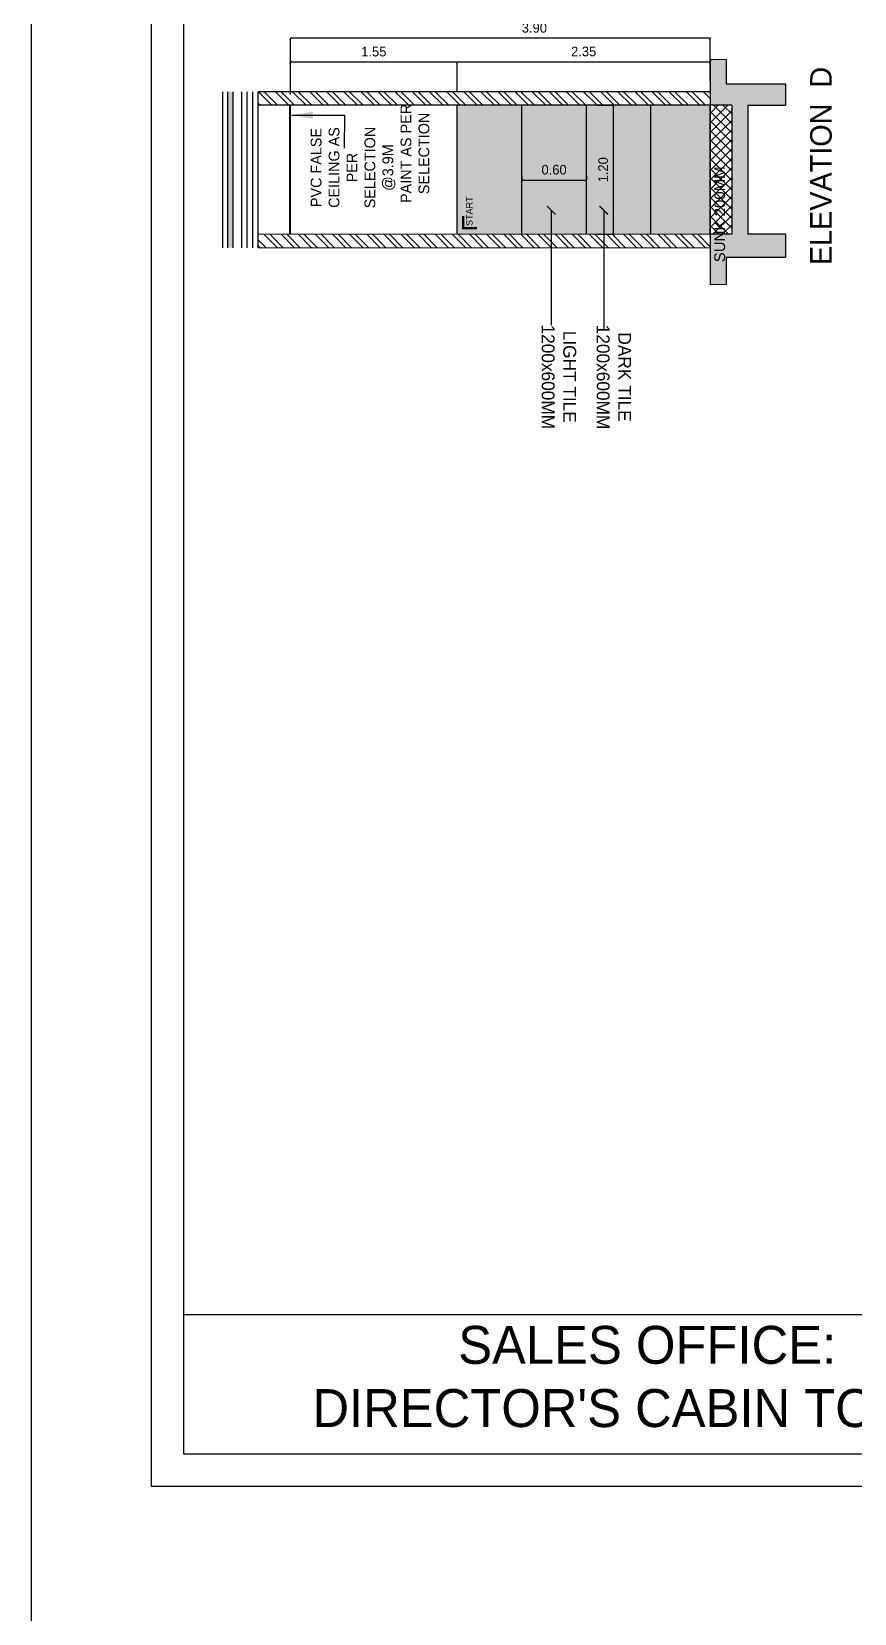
# Model space of a CAD drawing. Header units: metres. Extents: x 494 to 1845, y -666 to 1061.
# Drawn here: x 1396.85 to 1404.5, y 241.44 to 256.14 of the extents above; entities that cross this region are included whole.
import ezdxf

# ---------------------------------------------------------------- set-up
doc = ezdxf.new("R2010")
doc.units = ezdxf.units.M
doc.header["$MEASUREMENT"] = 0
doc.linetypes.add('1', pattern=[0])
doc.layers.get('Defpoints').update_dxf_attribs({"color": 12})
for name, color, linetype, lineweight in [('01 WALL', 7, 'Continuous', 25), ('ARCHITECTURAL COMMENTS', 2, 'Continuous', 30), ('VDA - FALSE CEILING', 7, 'Continuous', 5), ('VDA-Col-slab', 1, 'Continuous', 30), ('VDA-HATCH', 8, 'Continuous', 9), ('VDA-WALL', 250, 'Continuous', 25), ('VDA_DARK TILES', 8, 'Continuous', 9), ('VDA_LIGHT TILES', 254, 'Continuous', 5)]:
    doc.layers.add(name, color=color, linetype=linetype, lineweight=lineweight)
for name, color, linetype in [('SHEET', 7, 'Continuous'), ('VDA DIMENSION', 8, 'Continuous'), ('VDA-TEXT', 250, '1'), ('VDA-WALL HATCH', 252, 'Continuous'), ('VDA_ROOF', 250, 'Continuous'), ('VDA_TILES', 152, '1')]:
    doc.layers.add(name, color=color, linetype=linetype)
doc.styles.add('0.2', font='arial.ttf', dxfattribs={"height": 0.2})
doc.styles.add('arial', font='arial.ttf', dxfattribs={"height": 0.3})
doc.styles.add('NAME PLATE', font='arial.ttf')
doc.styles.add('RS', font='GOTHIC.TTF')
doc.styles.get("Standard").update_dxf_attribs({"font": 'arial.ttf'})
doc.dimstyles.new('SMALL', dxfattribs={"dimtxt": 0.16, "dimasz": 0.05, "dimexe": 0, "dimexo": 0, "dimgap": 0.05, "dimtad": 0, "dimdec": 1, "dimzin": 0, "dimdsep": 46, "dimtxsty": 'RS', "dimblk": 'ARCHTICK', "dimcen": 2.5, "dimclrd": 256, "dimclre": 256, "dimclrt": 5, "dimadec": 0, "dimazin": 0, "dimtfac": 1, "dimtofl": 0, "dimtmove": 0, "dimatfit": 3, "dimldrblk": 'ARCHTICK', "dimfxl": 0, "dimtolj": 1, "dimtzin": 0, "dimarcsym": 0})
doc.dimstyles.new('SMALL-1', dxfattribs={"dimtxt": 0.16, "dimasz": 0.035, "dimexe": 0, "dimexo": 0.1, "dimgap": 0.05, "dimtad": 1, "dimzin": 0, "dimdsep": 46, "dimtxsty": 'RS', "dimblk": 'DOT', "dimcen": 2.5, "dimclrd": 256, "dimclre": 256, "dimclrt": 5, "dimadec": 0, "dimazin": 0, "dimtfac": 1, "dimtdec": 3, "dimtofl": 0, "dimtmove": 0, "dimatfit": 3, "dimfxl": 0, "dimtolj": 1, "dimtzin": 0, "dimarcsym": 0})

# ---------------------------------------------------------------- blocks, each defined once
blk = doc.blocks.new('_ArchTick')
at = {"color": 0, "linetype": 'ByBlock', "const_width": 0.15}
blk.add_lwpolyline([(-0.5, -0.5), (0.5, 0.5)], dxfattribs=at)
blk = doc.blocks.new('*D566')
at = {"layer": 'Defpoints', "color": 0}
for p in [(1401.405, 254.901), (1402.005, 254.901), (1402.005, 254.759)]:
    blk.add_point(p, dxfattribs=at)
at = {"layer": 'VDA DIMENSION', "lineweight": -2}
for p, q in [((1401.405, 254.801), (1401.405, 254.759)), ((1401.405, 254.759), (1402.005, 254.759)), ((1402.005, 254.801), (1402.005, 254.759))]:
    blk.add_line(p, q, dxfattribs=at)
at = {"layer": 'VDA DIMENSION', "lineweight": -2, "xscale": 0.025, "yscale": 0.025, "zscale": 0.025, "rotation": 180}
blk.add_blockref('_ArchTick', (1401.405, 254.759), dxfattribs=at)
at = {"layer": 'VDA DIMENSION', "lineweight": -2, "xscale": 0.025, "yscale": 0.025, "zscale": 0.025}
blk.add_blockref('_ArchTick', (1402.005, 254.759), dxfattribs=at)
at = {"layer": 'VDA DIMENSION', "color": 5, "insert": (1401.705, 254.856), "char_height": 0.09, "attachment_point": 5, "style": 'RS'}
blk.add_mtext('\\A1;0.60', dxfattribs=at)
blk = doc.blocks.new('*D567')
at = {"layer": 'Defpoints', "color": 0}
for p in [(1400.805, 255.857), (1403.155, 255.581), (1400.805, 255.48)]:
    blk.add_point(p, dxfattribs=at)
at = {"layer": 'VDA DIMENSION', "lineweight": -2}
for p, q in [((1400.805, 255.58), (1400.805, 255.857)), ((1403.155, 255.857), (1400.805, 255.857)), ((1403.155, 255.681), (1403.155, 255.857))]:
    blk.add_line(p, q, dxfattribs=at)
at = {"layer": 'VDA DIMENSION', "lineweight": -2, "xscale": 0.025, "yscale": 0.025, "zscale": 0.025, "rotation": 180}
blk.add_blockref('_ArchTick', (1400.805, 255.857), dxfattribs=at)
at = {"layer": 'VDA DIMENSION', "lineweight": -2, "xscale": 0.025, "yscale": 0.025, "zscale": 0.025}
blk.add_blockref('_ArchTick', (1403.155, 255.857), dxfattribs=at)
at = {"layer": 'VDA DIMENSION', "color": 5, "insert": (1401.98, 255.955), "char_height": 0.09, "attachment_point": 5, "style": 'RS'}
blk.add_mtext('\\A1;2.35', dxfattribs=at)
blk = doc.blocks.new('*D568')
at = {"layer": 'Defpoints', "color": 0}
for p in [(1399.255, 256.078), (1403.155, 255.581), (1399.255, 255.456)]:
    blk.add_point(p, dxfattribs=at)
at = {"layer": 'VDA DIMENSION', "lineweight": -2}
for p, q in [((1399.255, 255.778), (1399.255, 256.078)), ((1403.155, 256.078), (1399.255, 256.078)), ((1403.155, 255.778), (1403.155, 256.078))]:
    blk.add_line(p, q, dxfattribs=at)
at = {"layer": 'VDA DIMENSION', "lineweight": -2, "xscale": 0.025, "yscale": 0.025, "zscale": 0.025, "rotation": 180}
blk.add_blockref('_ArchTick', (1399.255, 256.078), dxfattribs=at)
at = {"layer": 'VDA DIMENSION', "lineweight": -2, "xscale": 0.025, "yscale": 0.025, "zscale": 0.025}
blk.add_blockref('_ArchTick', (1403.155, 256.078), dxfattribs=at)
at = {"layer": 'VDA DIMENSION', "color": 5, "insert": (1401.522, 256.175), "char_height": 0.09, "attachment_point": 5, "style": 'RS'}
blk.add_mtext('\\A1;3.90', dxfattribs=at)
blk = doc.blocks.new('*D569')
at = {"layer": 'Defpoints', "color": 0}
for p in [(1399.255, 255.857), (1400.805, 255.581), (1399.255, 255.456)]:
    blk.add_point(p, dxfattribs=at)
at = {"layer": 'VDA DIMENSION', "lineweight": -2}
for p, q in [((1399.255, 255.557), (1399.255, 255.857)), ((1400.805, 255.857), (1399.255, 255.857)), ((1400.805, 255.681), (1400.805, 255.857))]:
    blk.add_line(p, q, dxfattribs=at)
at = {"layer": 'VDA DIMENSION', "lineweight": -2, "xscale": 0.025, "yscale": 0.025, "zscale": 0.025, "rotation": 180}
blk.add_blockref('_ArchTick', (1399.255, 255.857), dxfattribs=at)
at = {"layer": 'VDA DIMENSION', "lineweight": -2, "xscale": 0.025, "yscale": 0.025, "zscale": 0.025}
blk.add_blockref('_ArchTick', (1400.805, 255.857), dxfattribs=at)
at = {"layer": 'VDA DIMENSION', "color": 5, "insert": (1400.03, 255.954), "char_height": 0.09, "attachment_point": 5, "style": 'RS'}
blk.add_mtext('\\A1;1.55', dxfattribs=at)
blk = doc.blocks.new('*D570')
at = {"layer": 'Defpoints', "color": 0}
for p in [(1402.005, 255.456), (1402.258, 255.456), (1402.005, 254.256)]:
    blk.add_point(p, dxfattribs=at)
at = {"layer": 'VDA_DARK TILES', "lineweight": -2}
for p, q in [((1402.105, 255.456), (1402.258, 255.456)), ((1402.258, 254.256), (1402.258, 255.456)), ((1402.105, 254.256), (1402.258, 254.256))]:
    blk.add_line(p, q, dxfattribs=at)
at = {"layer": 'VDA_DARK TILES', "lineweight": -2, "xscale": 0.025, "yscale": 0.025, "zscale": 0.025}
for p, rotation in [((1402.258, 255.456), 90), ((1402.258, 254.256), 270)]:
    blk.add_blockref('_ArchTick', p, dxfattribs=dict(at, rotation=rotation))
at = {"layer": 'VDA_DARK TILES', "color": 5, "lineweight": 25, "insert": (1402.161, 254.856), "char_height": 0.09, "attachment_point": 5, "rotation": 90, "style": 'RS'}
blk.add_mtext('\\A1;1.20', dxfattribs=at)
blk = doc.blocks.new('_Dot')
at = {"color": 0, "linetype": 'ByBlock', "lineweight": -2}
blk.add_line((-0.5, 0), (-1, 0), dxfattribs=at)
at = {"color": 0, "linetype": 'ByBlock', "const_width": 0.5}
blk.add_lwpolyline([(-0.25, 0, 1), (0.25, 0, 1)], format="xyb", close=True, dxfattribs=at)

msp = doc.modelspace()

# ---------------------------------------------------------------- hatches: boundary and pattern name
at = {"layer": 'VDA-HATCH'}
msp.add_hatch(color=8, dxfattribs=at).paths.add_polyline_path([(1398.7242, 255.5809), (1398.6742, 255.5809), (1398.6742, 254.1309), (1398.7242, 254.1309)])
h = msp.add_hatch(dxfattribs=at)
h.set_pattern_fill('ANSI37', color=43, scale=0.5, angle=180)
h.set_pattern_definition([(225, (1781.11291, -1271.87299), (0.0441941738, -0.0441941738), []), (315, (1781.11291, -1271.87299), (0.0441941738, 0.0441941738), [])])
h.paths.add_polyline_path([(1403.1553, 254.2559), (1403.3553, 254.2559), (1403.3553, 255.4559), (1403.1553, 255.4559)])
at = {"layer": 'VDA-WALL HATCH'}
h = msp.add_hatch(color=8, dxfattribs=at)
h.dxf.hatch_style = 1
h.paths.add_polyline_path([(1403.1553, 255.4559), (1403.3553, 255.4559), (1403.3553, 254.2559), (1403.1553, 254.2559), (1403.1553, 253.7906), (1403.3053, 253.7906), (1403.3053, 254.0434), (1403.8553, 254.0434), (1403.8553, 254.2559), (1403.5053, 254.2559), (1403.5053, 255.4559), (1403.8553, 255.4559), (1403.8553, 255.6559), (1403.3053, 255.6559), (1403.3053, 255.8798), (1403.1553, 255.8798), (1403.1553, 255.4559)])
h = msp.add_hatch(dxfattribs=at)
h.set_pattern_fill('ANSI32', color=256, scale=0.3, angle=90)
h.set_pattern_definition([(135, (1781.11291, -1269.70156), (-0.079549513, -0.079549513), []), (135, (1781.11291, -1269.64853), (-0.079549513, -0.079549513), [])])
h.paths.add_polyline_path([(1403.1553, 255.4559), (1403.1553, 255.5809), (1398.9553, 255.5809), (1398.9553, 255.4559)])
h.paths.add_polyline_path([(1402.7553, 254.2559), (1398.9553, 254.2559), (1398.9553, 254.1309), (1402.7553, 254.1309)])
h.paths.add_polyline_path([(1403.1553, 254.2559), (1402.7553, 254.2559), (1402.7553, 254.1309), (1403.1553, 254.1309)])
at = {"layer": 'VDA_DARK TILES', "lineweight": 25, "true_color": 0x939598}
h = msp.add_hatch(color=252, dxfattribs=at)
h.dxf.hatch_style = 1
h.paths.add_polyline_path([(1400.8053, 254.2559), (1401.4053, 254.2559), (1401.4053, 255.4559), (1400.8053, 255.4559)])
h = msp.add_hatch(color=252, dxfattribs=at)
h.dxf.hatch_style = 1
h.paths.add_polyline_path([(1402.0053, 254.2559), (1402.6053, 254.2559), (1402.6053, 255.4559), (1402.0053, 255.4559)])
at = {"layer": 'VDA_LIGHT TILES', "true_color": 0xe3e3e3}
h = msp.add_hatch(color=254, dxfattribs=at)
h.dxf.hatch_style = 1
h.paths.add_polyline_path([(1401.4053, 254.2559), (1402.0053, 254.2559), (1402.0053, 255.4559), (1401.4053, 255.4559)])
h = msp.add_hatch(color=254, dxfattribs=at)
h.dxf.hatch_style = 1
h.paths.add_polyline_path([(1402.6053, 254.2559), (1403.1553, 254.2559), (1403.1553, 255.4559), (1402.6053, 255.4559)])
at = {"layer": 'VDA_ROOF'}
h = msp.add_hatch(dxfattribs=at)
h.set_pattern_fill('ANSI31', color=253, angle=225)
h.set_pattern_definition([(270, (1409.75232, 216.30593), (0.125, -5e-17), [])])
h.paths.add_polyline_path([(1398.6742, 254.1309), (1398.5379, 254.1309), (1398.5343, 255.5809), (1398.6742, 255.5809)])

# ---------------------------------------------------------------- linework, layer by layer
msp.add_line((1403.1553, 254.2559), (1403.1553, 255.4559))
at = {"color": 6}
msp.add_lwpolyline([(1396.8506, 270.2853), (1440.7053, 270.2853), (1440.7053, 183.5537), (1396.8506, 183.5537)], close=True, dxfattribs=at)
at = {"layer": '01 WALL'}
msp.add_line((1398.2609, 244.2141), (1414.5818, 244.2141, -1.7761), dxfattribs=at)
at = {"layer": '01 WALL', "color": 23, "const_width": 0.02}
msp.add_lwpolyline([(1400.8596, 254.4276), (1400.8596, 254.3133), (1400.9884, 254.3133)], dxfattribs=at)
at = {"layer": 'ARCHITECTURAL COMMENTS', "color": 18, "lineweight": 20}
for p, q in [((1403.1553, 255.8798), (1403.3053, 255.8798)), ((1403.1553, 253.7906), (1403.3053, 253.7906))]:
    msp.add_line(p, q, dxfattribs=at)
at = {"layer": 'SHEET'}
for points in [[(1414.8824, 266.5518), (1397.9603, 266.5518), (1397.9603, 242.6191), (1414.8824, 242.6191)], [(1414.5818, 266.2512), (1398.2609, 266.2512), (1398.2609, 242.9197), (1414.5818, 242.9197)]]:
    msp.add_lwpolyline(points, close=True, dxfattribs=at)
at = {"layer": 'VDA - FALSE CEILING', "color": 18, "lineweight": 20}
for p, q in [((1399.2453, 255.4559), (1399.2453, 254.2559)), ((1399.2553, 255.4559), (1399.2553, 254.2559))]:
    msp.add_line(p, q, dxfattribs=at)
at = {"layer": 'VDA-Col-slab'}
for p, q in [((1403.1553, 255.8798), (1403.1553, 255.4559)), ((1403.3053, 255.8798), (1403.3053, 255.6559)), ((1403.3053, 255.6559), (1403.8553, 255.6559)), ((1403.8553, 255.6559), (1403.8553, 255.4559)), ((1403.3553, 255.4559), (1403.1553, 255.4559)), ((1403.3553, 255.4559), (1403.3553, 254.2559)), ((1403.5053, 255.4559), (1403.5053, 254.2559)), ((1403.5053, 255.4559), (1403.8553, 255.4559)), ((1403.3553, 254.2559), (1403.1553, 254.2559)), ((1403.1553, 254.2559), (1403.1553, 253.7906)), ((1403.8553, 254.2559), (1403.5053, 254.2559)), ((1403.8553, 254.2559), (1403.8553, 254.0434)), ((1403.3053, 254.0434), (1403.3053, 253.7906)), ((1403.3053, 254.0434), (1403.8553, 254.0434))]:
    msp.add_line(p, q, dxfattribs=at)
at = {"layer": 'VDA-Col-slab', "color": 18, "lineweight": -3, "true_color": 0x000000}
msp.add_line((1403.1553, 255.4559), (1403.1553, 254.2559), dxfattribs=at)
at = {"layer": 'VDA-WALL'}
for p, q in [((1403.1553, 255.5809), (1398.9553, 255.5809)), ((1403.1553, 255.4559), (1398.9553, 255.4559))]:
    msp.add_line(p, q, dxfattribs=at)
at = {"layer": 'VDA-WALL', "color": 18, "lineweight": 20}
for p, q in [((1403.1553, 254.2559), (1398.9553, 254.2559)), ((1403.1553, 254.1309), (1398.9553, 254.1309))]:
    msp.add_line(p, q, dxfattribs=at)
at = {"layer": 'VDA_ROOF'}
for p, q in [((1398.6742, 254.1309), (1398.6742, 255.5809)), ((1398.7245, 254.1309), (1398.7245, 255.5809)), ((1398.8044, 254.1309), (1398.8044, 255.5809)), ((1398.8544, 254.1309), (1398.8544, 255.5809)), ((1398.9053, 254.1309), (1398.9053, 255.5809)), ((1398.9553, 254.1309), (1398.9553, 255.5809))]:
    msp.add_line(p, q, dxfattribs=at)
at = {"layer": 'VDA_TILES'}
for p, q in [((1400.8053, 254.2559), (1400.8053, 255.4559)), ((1401.4053, 254.2559), (1401.4053, 255.4559)), ((1402.0053, 254.2559), (1402.0053, 255.4559)), ((1402.6053, 254.2559), (1402.6053, 255.4559))]:
    msp.add_line(p, q, dxfattribs=at)

# ---------------------------------------------------------------- texts
at = {"layer": 'SHEET', "insert": (1402.5702, 243.6366), "char_height": 0.352651, "width": 8.044388, "attachment_point": 5, "style": 'NAME PLATE'}
msp.add_mtext("{\\fCentury Gothic|b0|i0|c0|p34;SALES OFFICE:}\\P{\\fCentury Gothic|b0|i0|c0|p34;DIRECTOR'S CABIN TOILET}", dxfattribs=at)
at = {"layer": 'VDA-TEXT'}
for s, insert, char_height, width, attachment_point, rotation, style in [('\\pt2;{\\fCentury Gothic|b0|i0|c0|p34;ELEVATION  D}', (1404.0845, 254.8914), 0.2, 2.207254, 2, 90, '0.2'), ('\\pi0.43168;SUNK 200MM', (1403.1938, 254.8884), 0.1, 1.314504061156185e-11, 3, 90, 'arial'), ('{\\fCentury Gothic|b0|i0|c0|p34;LIGHT TILE \\P1200x600MM', (1401.9102, 252.9315), 0.12, 1.394661, 2, 270, '0.2'), ('{\\fCentury Gothic|b0|i0|c0|p34;DARK TILE \\P1200x600MM}', (1402.421, 252.9295), 0.12, 1.394661, 2, 270, '0.2')]:
    msp.add_mtext(s, dxfattribs=dict(at, insert=insert, char_height=char_height, width=width, attachment_point=attachment_point, rotation=rotation, style=style))
at = {"layer": 'VDA-TEXT', "char_height": 0.1, "attachment_point": 2, "rotation": 90}
for s, insert, width in [('{\\fCentury Gothic|b0|i0|c0|p34;PAINT AS PER }{\\fCentury Gothic|b0|i0|c0|p34;SELECTION}', (1400.2787, 255.0079), 1.337712), ('{\\fCentury Gothic|b0|i0|c0|p34;PVC FALSE }{\\fCentury Gothic|b0|i0|c0|p34;CEILING AS PER }{\\fCentury Gothic|b0|i0|c0|p34;SELECTION }{\\fCentury Gothic|b0|i0|c0|p34;@3.9M}', (1399.4435, 254.8767), 1.055876)]:
    msp.add_mtext(s, dxfattribs=dict(at, insert=insert, width=width))
at = {"layer": 'VDA-TEXT', "color": 7, "insert": (1400.9482, 253.9961), "char_height": 0.06, "width": 0.951781, "attachment_point": 7, "rotation": 90, "style": 'arial'}
msp.add_mtext('\\pi0.33747;START ', dxfattribs=at)

# ---------------------------------------------------------------- dimensions: what is measured, and where the dimension line sits
at = {"layer": 'VDA DIMENSION', "color": 18, "true_color": 0x000000}
dim = msp.add_linear_dim(base=(1399.2553, 256.0782), p1=(1403.1553, 255.5809), p2=(1399.2553, 255.4559), angle=180, dimstyle='SMALL-1', override={"dimtxt": 0.09, "dimasz": 0.025, "dimblk": 'ArchTick'}, dxfattribs=at)
dim.commit()
dim.dimension.update_dxf_attribs({"geometry": '*D568', "text_midpoint": (1401.522, 256.0782), "dimtype": 160})
for base, p1, p2, picture, middle in [((1399.2553, 255.8574), (1400.8053, 255.5809), (1399.2553, 255.4559), '*D569', (1400.0303, 255.9535)), ((1400.8053, 255.8574), (1403.1553, 255.5809), (1400.8053, 255.4803), '*D567', (1401.9803, 255.9547)), ((1402.0053, 254.7585, -1.776), (1401.4053, 254.9009), (1402.0053, 254.9009), '*D566', (1401.7053, 254.8558, -1.776))]:
    dim = msp.add_linear_dim(base=base, p1=p1, p2=p2, angle=180, dimstyle='SMALL-1', override={"dimtxt": 0.09, "dimasz": 0.025, "dimblk": 'ArchTick'}, dxfattribs=at)
    dim.commit()
    dim.dimension.update_dxf_attribs({"geometry": picture, "text_midpoint": middle})
at = {"layer": 'VDA_DARK TILES', "color": 252, "lineweight": 25, "true_color": 0x939598}
dim = msp.add_linear_dim(base=(1402.2579, 255.4559, -1.776), p1=(1402.0053, 254.2559), p2=(1402.0053, 255.4559), angle=90, dimstyle='SMALL-1', override={"dimtxt": 0.09, "dimasz": 0.025, "dimblk": 'ArchTick'}, dxfattribs=at)
dim.commit()
dim.dimension.update_dxf_attribs({"geometry": '*D570', "text_midpoint": (1402.1606, 254.8559, -1.776)})

# ---------------------------------------------------------------- leaders
at = {"layer": 'VDA-TEXT'}
msp.add_leader([(1399.264, 255.3634, 1.7761), (1399.7577, 255.3634, 1.7761), (1399.7551, 255.0572, 1.7761)], dimstyle='SMALL-1', override={"dimasz": 0.2, "dimtad": 0, "dimclrd": 8, "dimfxl": 0}, dxfattribs=at)
at = {"layer": 'VDA-TEXT', "color": 1}
for points in [[(1401.679, 254.4795, -0.0013), (1401.679, 253.4107, -0.0013)], [(1402.1665, 254.4795, -0.0013), (1402.1665, 253.362, -0.0013)]]:
    msp.add_leader(points, dimstyle='SMALL', override={"dimasz": 0.08, "dimfxl": 0.3, "dimarcsym": 1}, dxfattribs=at)

doc.saveas('drawing.dxf')
